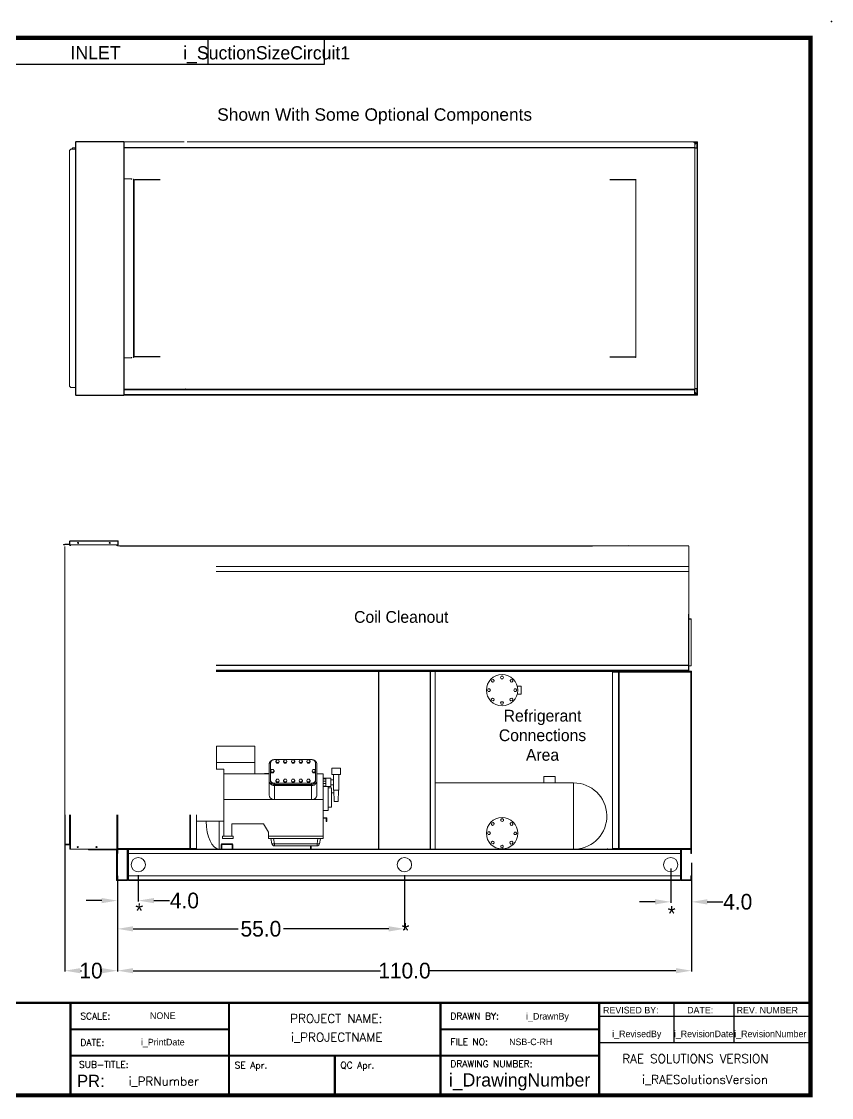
# Model space of a CAD drawing. Header units: inches. Extents: x 1908 to 2241, y -260 to -49.
# Drawn here: x 2086.3 to 2241.5, y -255.2 to -49.2 of the extents above; entities that cross this region are included whole.
import ezdxf
from ezdxf.enums import TextEntityAlignment as Align

# ---------------------------------------------------------------- set-up
doc = ezdxf.new("R2010")
doc.units = ezdxf.units.IN
doc.header["$MEASUREMENT"] = 0
doc.header["$PDSIZE"] = -1
doc.layers.add('C1RC', color=7, linetype='Continuous')
doc.layers.add('L96', color=7, linetype='Continuous')
doc.styles.add('dimentions', font='arial.ttf')
doc.styles.add('SIMPLEX', font='SIMPLEX')
doc.dimstyles.get("Standard").update_dxf_attribs({"dimtxt": 3, "dimasz": 3, "dimexe": 0.18, "dimexo": 0.0625, "dimgap": 0.09, "dimtad": 0, "dimtih": 1, "dimtoh": 1, "dimdec": 1, "dimzin": 0, "dimdsep": 46, "dimtxsty": 'Standard', "dimcen": 0.09, "dimadec": 0, "dimazin": 0, "dimtfac": 1, "dimtdec": 1, "dimtofl": 0, "dimtmove": 0, "dimatfit": 3, "dimfxl": 1, "dimtolj": 1, "dimtzin": 0, "dimarcsym": 0})

# ---------------------------------------------------------------- blocks, each defined once
blk = doc.blocks.new('*D8')
at = {"color": 0, "lineweight": -2}
for p, q in [((2104.69, -213.71), (2104.69, -217.7)), ((2108.69, -214.71), (2108.69, -217.7)), ((2101.69, -217.52), (2098.69, -217.52)), ((2111.69, -217.52), (2114.69, -217.52))]:
    blk.add_line(p, q, dxfattribs=at)
at = {"color": 0}
for points in [[(2101.69, -217.02), (2101.69, -218.02), (2104.69, -217.52)], [(2111.69, -217.02), (2111.69, -218.02), (2108.69, -217.52)]]:
    blk.add_solid(points, dxfattribs=at)
at = {"layer": 'Defpoints', "color": 0}
for p in [(2104.69, -213.65), (2108.69, -214.65), (2104.69, -217.52)]:
    blk.add_point(p, dxfattribs=at)
at = {"color": 0, "insert": (2117.53, -217.52), "char_height": 3, "attachment_point": 5}
blk.add_mtext('\\A1;4.0', dxfattribs=at)
blk = doc.blocks.new('*D9')
at = {"color": 0, "lineweight": -2}
for p, q in [((2094.61, -206.8), (2094.61, -231.12)), ((2104.69, -213.71), (2104.69, -231.12)), ((2097.61, -230.94), (2097.81, -230.94)), ((2101.69, -230.94), (2101.49, -230.94))]:
    blk.add_line(p, q, dxfattribs=at)
at = {"color": 0}
for points in [[(2097.61, -230.44), (2097.61, -231.44), (2094.61, -230.94)], [(2101.69, -230.44), (2101.69, -231.44), (2104.69, -230.94)]]:
    blk.add_solid(points, dxfattribs=at)
at = {"layer": 'Defpoints', "color": 0}
for p in [(2094.61, -206.74), (2104.69, -213.65), (2094.61, -230.94)]:
    blk.add_point(p, dxfattribs=at)
at = {"color": 0, "insert": (2099.65, -230.94), "char_height": 3, "attachment_point": 5}
blk.add_mtext('\\A1;10', dxfattribs=at)
blk = doc.blocks.new('*D10')
at = {"color": 0, "lineweight": -2}
for p, q in [((2210.68, -211.39), (2210.68, -217.94)), ((2214.68, -210.28), (2214.68, -217.94)), ((2207.68, -217.76), (2204.68, -217.76)), ((2217.68, -217.76), (2220.68, -217.76))]:
    blk.add_line(p, q, dxfattribs=at)
at = {"color": 0}
for points in [[(2207.68, -217.26), (2207.68, -218.26), (2210.68, -217.76)], [(2217.68, -217.26), (2217.68, -218.26), (2214.68, -217.76)]]:
    blk.add_solid(points, dxfattribs=at)
at = {"layer": 'Defpoints', "color": 0}
for p in [(2210.68, -211.33), (2214.68, -210.22), (2214.68, -217.76)]:
    blk.add_point(p, dxfattribs=at)
at = {"color": 0, "insert": (2223.52, -217.76), "char_height": 3, "attachment_point": 5}
blk.add_mtext('\\A1;4.0', dxfattribs=at)
blk = doc.blocks.new('*D11')
at = {"color": 0, "lineweight": -2}
for p, q in [((2104.69, -217.55), (2104.69, -231.12)), ((2214.68, -217.49), (2214.68, -231.12)), ((2107.69, -230.94), (2155.09, -230.94)), ((2211.68, -230.94), (2164.27, -230.94))]:
    blk.add_line(p, q, dxfattribs=at)
at = {"color": 0}
for points in [[(2107.69, -230.44), (2107.69, -231.44), (2104.69, -230.94)], [(2211.68, -230.44), (2211.68, -231.44), (2214.68, -230.94)]]:
    blk.add_solid(points, dxfattribs=at)
at = {"layer": 'Defpoints', "color": 0}
for p in [(2104.69, -217.48), (2214.68, -217.43), (2214.68, -230.94)]:
    blk.add_point(p, dxfattribs=at)
at = {"color": 0, "insert": (2159.68, -230.94), "char_height": 3, "attachment_point": 5}
blk.add_mtext('\\A1;110.0', dxfattribs=at)
blk = doc.blocks.new('*D7')
at = {"color": 0, "lineweight": -2}
for p, q in [((2104.69, -213.71), (2104.69, -223.11)), ((2159.68, -214.71), (2159.68, -223.11)), ((2107.69, -222.93), (2127.84, -222.93)), ((2156.68, -222.93), (2136.52, -222.93))]:
    blk.add_line(p, q, dxfattribs=at)
at = {"color": 0}
for points in [[(2107.69, -222.43), (2107.69, -223.43), (2104.69, -222.93)], [(2156.68, -222.43), (2156.68, -223.43), (2159.68, -222.93)]]:
    blk.add_solid(points, dxfattribs=at)
at = {"layer": 'Defpoints', "color": 0}
for p in [(2104.69, -213.65), (2159.68, -214.65), (2159.68, -222.93)]:
    blk.add_point(p, dxfattribs=at)
at = {"color": 0, "insert": (2132.18, -222.93), "char_height": 3, "attachment_point": 5}
blk.add_mtext('\\A1;55.0', dxfattribs=at)

msp = doc.modelspace()

# ---------------------------------------------------------------- linework, layer by layer
at = {"color": 7, "lineweight": 25}
for p, q in [((2237.47, -254.81), (2237.47, -52.31)), ((2095.72, -237.09), (2196.97, -237.09)), ((2095.72, -254.81), (2095.72, -237.09)), ((2126.09, -237.09), (2126.09, -254.81)), ((2166.59, -237.09), (2166.59, -247.22)), ((2196.97, -237.09), (2196.97, -254.81)), ((2196.97, -237.09), (2237.47, -237.09)), ((2196.97, -237.09), (2196.97, -239.63)), ((2211.26, -237.09), (2211.26, -244.69)), ((2222.77, -237.09), (2222.77, -244.69)), ((2196.97, -239.63), (2237.47, -239.63)), ((2126.09, -242.16), (2095.72, -242.16)), ((2166.59, -242.16), (2196.97, -242.16)), ((2166.59, -247.22), (2166.59, -242.16)), ((2196.97, -244.69), (2237.47, -244.69)), ((2196.97, -247.22), (2095.72, -247.22)), ((2146.34, -247.22), (2146.34, -254.81)), ((2166.59, -247.22), (2166.59, -254.81))]:
    msp.add_line(p, q, dxfattribs=at)
at = {"color": 7}
for p, q in [((2112.9, -79.52), (2108.04, -79.52)), ((2203.86, -79.5), (2199, -79.5)), ((2112.9, -113.42), (2108.04, -113.42)), ((2203.86, -113.44), (2199, -113.44)), ((2214.14, -149.65), (2202.65, -149.62)), ((2108.69, -212.65), (2108.69, -214.65)), ((2108.69, -212.65), (2108.69, -214.65)), ((2159.68, -212.65), (2159.68, -214.65)), ((2210.68, -212.65), (2210.68, -214.65)), ((2210.68, -212.65), (2210.68, -214.65))]:
    msp.add_line(p, q, dxfattribs=at)
at = {"color": 7, "linetype": 'Continuous', "lineweight": 15}
for p, q in [((2181.28, -176.45), (2182.04, -176.45)), ((2182.04, -176.45), (2182.04, -178.02)), ((2182.04, -178.02), (2181.28, -178.02))]:
    msp.add_line(p, q, dxfattribs=at)
at = {"color": 7, "lineweight": 25}
for points, const_width in [([(1913.47, -254.81), (2237.47, -254.81), (2237.47, -52.31), (1913.47, -52.31), (1913.47, -254.81)], 0.81), ([(2237.47, -237.09), (1994.47, -237.09), (1994.47, -254.81)], 0.405), ([(2095.72, -237.09), (2095.72, -254.81)], 0.405), ([(2126.09, -237.09), (2126.09, -254.81)], 0.405), ([(2166.59, -237.09), (2166.59, -254.81)], 0.405), ([(2196.97, -254.81), (2196.97, -237.09), (2237.47, -237.09)], 0.405), ([(2126.09, -242.16), (2095.72, -242.16)], 0.405), ([(2196.97, -242.16), (2166.59, -242.16), (2166.59, -254.81)], 0.405), ([(2196.97, -247.22), (2095.72, -247.22)], 0.405), ([(2146.34, -247.22), (2146.34, -254.81)], 0.405)]:
    msp.add_lwpolyline(points, dxfattribs=dict(at, const_width=const_width))
at = {"color": 7, "linetype": 'Continuous', "lineweight": 15}
for points in [[(2178.08, -174.8), (2178.22, -175.04), (2178.5, -175.04), (2178.64, -174.8), (2178.5, -174.55), (2178.22, -174.55)], [(2176.14, -177.23), (2176, -176.98), (2175.72, -176.98), (2175.58, -177.23), (2175.72, -177.47), (2176, -177.47)], [(2176.8, -175.64), (2176.87, -175.37), (2176.67, -175.17), (2176.4, -175.25), (2176.33, -175.52), (2176.53, -175.72)], [(2179.97, -175.65), (2180.24, -175.72), (2180.44, -175.53), (2180.37, -175.26), (2180.1, -175.18), (2179.9, -175.38)], [(2180.62, -177.24), (2180.76, -177.48), (2181.04, -177.48), (2181.18, -177.24), (2181.04, -177), (2180.76, -177)], [(2176.79, -178.82), (2176.52, -178.74), (2176.32, -178.94), (2176.39, -179.21), (2176.66, -179.28), (2176.86, -179.09)], [(2179.96, -178.82), (2179.89, -179.09), (2180.09, -179.29), (2180.36, -179.22), (2180.43, -178.95), (2180.23, -178.75)], [(2178.08, -179.67), (2178.22, -179.43), (2178.5, -179.43), (2178.64, -179.67), (2178.5, -179.91), (2178.22, -179.91)], [(2176.8, -203.04), (2176.87, -202.77), (2176.67, -202.57), (2176.4, -202.65), (2176.33, -202.92), (2176.53, -203.11)], [(2179.97, -203.05), (2180.24, -203.12), (2180.44, -202.92), (2180.37, -202.65), (2180.1, -202.58), (2179.9, -202.78)], [(2176.14, -204.63), (2176, -204.38), (2175.72, -204.38), (2175.58, -204.63), (2175.72, -204.87), (2176, -204.87)], [(2180.62, -204.64), (2180.76, -204.88), (2181.04, -204.88), (2181.18, -204.64), (2181.04, -204.4), (2180.76, -204.4)], [(2176.79, -206.21), (2176.52, -206.14), (2176.32, -206.34), (2176.39, -206.61), (2176.66, -206.68), (2176.86, -206.49)], [(2179.96, -206.22), (2179.89, -206.49), (2180.09, -206.69), (2180.36, -206.62), (2180.43, -206.35), (2180.23, -206.15)]]:
    msp.add_lwpolyline(points, close=True, dxfattribs=at)
for centre in [(2178.38, -177.23), (2178.38, -204.63)]:
    msp.add_circle(centre, 3, dxfattribs=at)
at = {"color": 7, "lineweight": 25}
for p in [(2241.48, -49.19), (2196.97, -254.81)]:
    msp.add_point(p, dxfattribs=at)
at = {"layer": 'C1RC', "color": 7, "lineweight": 25}
for p, q in [((2122.06, -57.38), (2122.06, -52.31)), ((2144.34, -57.38), (2144.34, -52.47)), ((2078.61, -57.38), (2144.34, -57.38))]:
    msp.add_line(p, q, dxfattribs=at)
at = {"layer": 'L96', "color": 7, "linetype": 'Continuous', "lineweight": 15}
for p, q in [((2095.54, -73.91), (2095.79, -73.66)), ((2095.54, -73.91), (2095.54, -119.03)), ((2096.69, -73.66), (2095.79, -73.66)), ((2096.16, -73.4), (2096.04, -73.52)), ((2096.04, -73.52), (2096.04, -73.66)), ((2096.54, -73.4), (2096.16, -73.4)), ((2096.54, -73.4), (2096.69, -73.4)), ((2096.67, -73.52), (2096.54, -73.4)), ((2096.67, -73.52), (2096.67, -73.66)), ((2096.69, -120.72), (2096.69, -72.22)), ((2096.69, -72.22), (2096.76, -72.22)), ((2096.69, -73.66), (2096.69, -119.28)), ((2096.69, -73.66), (2096.69, -73.66)), ((2096.76, -72.22), (2096.76, -72.14)), ((2096.76, -72.14), (2105.91, -72.14)), ((2096.76, -120.72), (2096.76, -72.22)), ((2096.76, -72.22), (2105.91, -72.22)), ((2105.91, -72.14), (2105.91, -72.22)), ((2105.91, -120.72), (2105.91, -72.22)), ((2105.91, -72.22), (2105.98, -72.22)), ((2105.98, -72.32), (2106.09, -72.22)), ((2105.98, -120.72), (2105.98, -72.22)), ((2105.98, -72.22), (2106.09, -72.22)), ((2105.98, -73.3), (2117.71, -73.3)), ((2105.98, -73.3), (2117.71, -73.3)), ((2105.98, -73.35), (2117.71, -73.35)), ((2106.09, -72.22), (2117.46, -72.22)), ((2117.79, -73.3), (2215.29, -73.3)), ((2117.79, -73.3), (2215.29, -73.3)), ((2117.79, -73.35), (2215.29, -73.35)), ((2118.04, -72.22), (2215.04, -72.22)), ((2215.04, -72.22), (2215.29, -72.47)), ((2215.72, -72.22), (2215.04, -72.22)), ((2215.72, -72.33), (2215.15, -72.33)), ((2215.72, -72.33), (2215.29, -72.76)), ((2215.29, -72.76), (2215.72, -72.33)), ((2215.29, -72.47), (2215.29, -73.3)), ((2215.29, -73.3), (2215.29, -73.35)), ((2215.29, -73.3), (2215.29, -73.3)), ((2215.29, -73.35), (2215.29, -79.34)), ((2215.54, -73.41), (2215.29, -73.41)), ((2215.73, -73.42), (2215.29, -73.42)), ((2215.29, -73.47), (2215.73, -73.47)), ((2215.73, -73.47), (2215.29, -73.47)), ((2215.55, -73.42), (2215.54, -73.41)), ((2215.6, -73.47), (2215.6, -73.47)), ((2215.72, -72.32), (2215.72, -72.22)), ((2215.72, -72.22), (2215.83, -72.22)), ((2215.83, -72.33), (2215.72, -72.33)), ((2215.72, -72.33), (2215.72, -73.42)), ((2215.72, -72.33), (2215.72, -72.33)), ((2215.72, -73.47), (2215.72, -73.47)), ((2215.73, -73.47), (2215.73, -73.42)), ((2215.73, -119.47), (2215.73, -73.47)), ((2215.73, -73.47), (2215.78, -73.47)), ((2215.78, -119.47), (2215.78, -73.47)), ((2215.79, -73.66), (2215.78, -73.64)), ((2215.79, -119.28), (2215.79, -73.66)), ((2215.83, -72.22), (2215.83, -72.33)), ((2215.83, -82.11), (2215.83, -72.33)), ((2105.98, -79.34), (2107.46, -79.34)), ((2107.34, -79.34), (2107.34, -79.39)), ((2107.34, -79.39), (2107.46, -79.39)), ((2107.38, -79.39), (2107.38, -79.34)), ((2107.46, -79.34), (2107.46, -79.34)), ((2107.46, -79.34), (2107.46, -79.39)), ((2107.73, -79.39), (2107.73, -79.39)), ((2107.73, -79.39), (2107.73, -79.39)), ((2107.75, -79.39), (2107.8, -79.39)), ((2107.8, -79.39), (2107.8, -79.39)), ((2107.8, -113.55), (2107.8, -79.39)), ((2107.85, -79.39), (2107.8, -79.39)), ((2107.84, -79.39), (2107.84, -79.39)), ((2107.85, -113.55), (2107.85, -79.39)), ((2107.89, -79.52), (2107.85, -79.52)), ((2107.89, -113.42), (2107.89, -79.52)), ((2107.89, -79.52), (2107.9, -79.52)), ((2107.9, -79.47), (2107.9, -79.52)), ((2107.9, -113.42), (2107.9, -79.52)), ((2107.9, -79.52), (2107.9, -79.52)), ((2107.9, -79.52), (2107.9, -79.52)), ((2204, -79.44), (2203.95, -79.44)), ((2204, -79.39), (2204, -79.44)), ((2204, -79.44), (2204, -113.5)), ((2215.29, -113.55), (2215.29, -79.39)), ((2215.83, -82.11), (2215.79, -82.11)), ((2215.83, -82.11), (2215.83, -96.47)), ((2215.83, -95.47), (2215.79, -95.47)), ((2215.83, -109.47), (2215.83, -95.47)), ((2215.79, -109.47), (2215.83, -109.47)), ((2215.83, -110.83), (2215.79, -110.83)), ((2215.83, -109.47), (2215.83, -110.83)), ((2215.83, -110.83), (2215.83, -120.61)), ((2105.98, -113.6), (2107.46, -113.6)), ((2107.34, -113.55), (2107.34, -113.6)), ((2107.34, -113.55), (2107.46, -113.55)), ((2107.38, -113.6), (2107.38, -113.55)), ((2107.46, -113.6), (2107.46, -113.55)), ((2107.46, -113.6), (2107.46, -113.6)), ((2107.73, -113.55), (2107.73, -113.55)), ((2107.73, -113.55), (2107.73, -113.55)), ((2107.75, -113.55), (2107.8, -113.55)), ((2107.8, -113.55), (2107.8, -113.55)), ((2107.8, -113.55), (2107.85, -113.55)), ((2107.84, -113.55), (2107.84, -113.55)), ((2107.89, -113.42), (2107.85, -113.42)), ((2107.9, -113.42), (2107.89, -113.42)), ((2107.9, -113.47), (2107.9, -113.42)), ((2107.9, -113.42), (2107.9, -113.42)), ((2107.9, -113.42), (2107.9, -113.42)), ((2203.95, -113.5), (2204, -113.5)), ((2204, -113.5), (2204, -113.55)), ((2215.29, -119.59), (2215.29, -113.6)), ((2095.79, -119.28), (2095.54, -119.03)), ((2095.79, -119.28), (2096.69, -119.28)), ((2096.69, -119.28), (2096.69, -119.28)), ((2215.29, -119.47), (2215.73, -119.47)), ((2215.29, -119.47), (2215.73, -119.47)), ((2215.6, -119.47), (2215.6, -119.47)), ((2215.72, -119.47), (2215.72, -119.47)), ((2215.73, -119.47), (2215.78, -119.47)), ((2215.73, -119.47), (2215.73, -119.52)), ((2215.78, -119.3), (2215.79, -119.28)), ((2096.69, -120.72), (2096.76, -120.72)), ((2096.76, -120.72), (2105.91, -120.72)), ((2096.76, -120.8), (2096.76, -120.72)), ((2105.91, -120.8), (2096.76, -120.8)), ((2105.91, -120.72), (2105.98, -120.72)), ((2105.91, -120.72), (2105.91, -120.8)), ((2105.98, -119.59), (2117.71, -119.59)), ((2105.98, -119.64), (2117.71, -119.64)), ((2105.98, -119.69), (2215.24, -119.69)), ((2105.98, -119.69), (2215.24, -119.69)), ((2105.98, -120.64), (2215.24, -120.64)), ((2105.98, -120.69), (2215.24, -120.69)), ((2105.98, -120.72), (2106.09, -120.72)), ((2106.06, -120.69), (2106.09, -120.72)), ((2106.09, -120.72), (2117.46, -120.72)), ((2117.46, -120.72), (2117.49, -120.69)), ((2117.46, -120.72), (2118.04, -120.72)), ((2117.73, -119.53), (2117.71, -119.53)), ((2117.71, -119.53), (2117.73, -119.53)), ((2117.71, -119.64), (2117.71, -119.59)), ((2117.71, -119.6), (2117.73, -119.6)), ((2117.71, -119.64), (2117.79, -119.64)), ((2117.79, -119.53), (2117.73, -119.53)), ((2117.73, -119.6), (2117.73, -119.53)), ((2117.79, -119.59), (2215.29, -119.59)), ((2117.79, -119.64), (2117.79, -119.59)), ((2117.79, -119.64), (2215.29, -119.64)), ((2118.01, -120.69), (2118.04, -120.72)), ((2118.04, -120.72), (2215.04, -120.72)), ((2215.04, -120.72), (2215.07, -120.69)), ((2215.72, -120.72), (2215.04, -120.72)), ((2215.24, -119.64), (2215.24, -119.69)), ((2215.24, -119.64), (2215.29, -119.64)), ((2215.24, -119.69), (2215.24, -119.69)), ((2215.24, -119.69), (2215.24, -120.64)), ((2215.24, -120.64), (2215.24, -119.7)), ((2215.29, -119.7), (2215.24, -119.7)), ((2215.24, -120.52), (2215.24, -120.52)), ((2215.24, -120.61), (2215.24, -120.61)), ((2215.24, -120.64), (2215.24, -120.69)), ((2215.24, -120.64), (2215.29, -120.64)), ((2215.29, -119.52), (2215.73, -119.52)), ((2215.29, -119.53), (2215.54, -119.53)), ((2215.29, -119.64), (2215.29, -119.59)), ((2215.29, -119.64), (2215.29, -119.64)), ((2215.29, -119.7), (2215.29, -119.64)), ((2215.29, -120.64), (2215.29, -119.7)), ((2215.72, -120.61), (2215.29, -120.18)), ((2215.29, -120.18), (2215.72, -120.61)), ((2215.72, -120.61), (2215.29, -120.61)), ((2215.54, -119.53), (2215.55, -119.52)), ((2215.72, -120.61), (2215.72, -119.52)), ((2215.83, -120.61), (2215.72, -120.61)), ((2215.72, -120.61), (2215.72, -120.61)), ((2215.72, -120.62), (2215.72, -120.72)), ((2215.72, -120.72), (2215.83, -120.72)), ((2215.83, -120.61), (2215.83, -120.72)), ((2094.64, -149.3), (2094.39, -149.31)), ((2094.39, -149.31), (2094.4, -149.39)), ((2094.64, -149.37), (2094.4, -149.39)), ((2094.61, -149.71), (2094.61, -206.74)), ((2094.61, -149.71), (2094.61, -206.74)), ((2094.64, -149.3), (2095.54, -149.26)), ((2094.64, -149.3), (2094.64, -149.37)), ((2094.64, -149.37), (2095.54, -149.34)), ((2095.61, -148.72), (2095.54, -148.72)), ((2095.54, -149.26), (2095.54, -148.72)), ((2095.61, -149.26), (2095.54, -149.26)), ((2095.54, -149.26), (2095.54, -149.34)), ((2095.61, -148.72), (2095.61, -148.65)), ((2095.61, -148.65), (2104.76, -148.65)), ((2104.76, -148.72), (2095.61, -148.72)), ((2095.61, -149.4), (2095.61, -148.72)), ((2095.61, -149.26), (2095.61, -148.72)), ((2095.61, -148.78), (2095.61, -148.78)), ((2095.61, -149.6), (2095.61, -149.26)), ((2104.76, -149.4), (2095.61, -149.4)), ((2095.69, -149.4), (2095.69, -149.6)), ((2104.61, -149.4), (2104.61, -149.6)), ((2104.69, -149.4), (2104.69, -149.6)), ((2104.69, -149.6), (2116.56, -149.6)), ((2104.76, -148.65), (2104.76, -148.72)), ((2104.76, -148.72), (2104.76, -149.4)), ((2104.76, -148.72), (2104.76, -149.4)), ((2104.83, -148.72), (2104.76, -148.72)), ((2104.83, -149.4), (2104.76, -149.4)), ((2104.83, -148.72), (2104.83, -149.4)), ((2202.65, -149.6), (2105.15, -149.6)), ((2105.15, -149.65), (2105.15, -149.6)), ((2195.68, -149.65), (2105.15, -149.65)), ((2214.14, -163.66), (2214.14, -149.65)), ((2123.61, -153.56), (2214.09, -153.56)), ((2123.61, -154.48), (2214.09, -154.48)), ((2123.61, -154.48), (2214.09, -154.48)), ((2123.61, -154.48), (2214.09, -154.48)), ((2123.61, -154.53), (2214.09, -154.53)), ((2214.09, -162.68), (2214.09, -163.61)), ((2214.09, -163.61), (2214.09, -163.66)), ((2214.09, -163.61), (2214.09, -163.61)), ((2214.09, -163.66), (2214.14, -163.66)), ((2214.09, -163.66), (2214.09, -172.43)), ((2214.14, -163.58), (2214.58, -163.58)), ((2214.14, -163.63), (2214.58, -163.63)), ((2214.14, -163.63), (2214.58, -163.63)), ((2214.14, -163.66), (2214.14, -172.43)), ((2214.58, -163.63), (2214.58, -163.58)), ((2214.58, -172.54), (2214.58, -163.63)), ((2214.58, -163.63), (2214.63, -163.63)), ((2214.63, -163.63), (2214.63, -172.54)), ((2123.61, -172.43), (2214.09, -172.43)), ((2123.61, -172.48), (2214.09, -172.48)), ((2123.61, -172.48), (2214.09, -172.48)), ((2214.14, -172.43), (2214.09, -172.43)), ((2214.09, -172.43), (2214.09, -172.48)), ((2214.09, -172.48), (2214.09, -172.48)), ((2214.09, -172.48), (2214.09, -173.41)), ((2214.14, -173.6), (2214.14, -172.43)), ((2214.58, -172.54), (2214.14, -172.54)), ((2214.58, -172.54), (2214.14, -172.54)), ((2214.58, -172.58), (2214.14, -172.58)), ((2214.63, -172.54), (2214.58, -172.54)), ((2214.58, -172.58), (2214.58, -172.54)), ((2123.61, -173.41), (2214.09, -173.41)), ((2123.61, -173.6), (2213.89, -173.6)), ((2123.61, -173.6), (2214.14, -173.6)), ((2123.61, -173.65), (2213.89, -173.65)), ((2154.68, -173.65), (2154.68, -207.65)), ((2154.68, -173.65), (2154.68, -207.65)), ((2154.79, -173.65), (2154.79, -207.65)), ((2164.58, -173.65), (2164.58, -207.65)), ((2164.68, -173.65), (2164.68, -207.65)), ((2164.68, -207.65), (2164.68, -173.65)), ((2165.58, -207.65), (2165.58, -173.65)), ((2199.53, -207.54), (2199.53, -173.75)), ((2199.53, -173.75), (2200.68, -173.75)), ((2200.68, -173.75), (2200.68, -207.54)), ((2200.78, -173.75), (2200.68, -173.75)), ((2200.68, -207.54), (2200.68, -173.75)), ((2200.68, -173.75), (2200.68, -173.75)), ((2200.78, -173.65), (2200.78, -173.75)), ((2200.78, -173.75), (2200.78, -207.54)), ((2214.57, -173.75), (2200.78, -173.75)), ((2213.89, -173.6), (2213.89, -173.65)), ((2213.89, -173.6), (2214.14, -173.6)), ((2213.89, -173.65), (2214, -173.65)), ((2214.57, -173.65), (2214, -173.65)), ((2214.14, -173.58), (2214.39, -173.58)), ((2214.14, -173.6), (2214.14, -173.65)), ((2214.14, -173.6), (2214.14, -173.6)), ((2214.39, -173.58), (2214.39, -173.65)), ((2214.39, -173.58), (2214.64, -173.58)), ((2214.57, -173.65), (2214.64, -173.65)), ((2214.57, -173.75), (2214.57, -173.65)), ((2214.57, -173.65), (2214.57, -173.65)), ((2214.57, -173.75), (2214.57, -207.54)), ((2214.68, -173.75), (2214.57, -173.75)), ((2214.64, -173.58), (2214.64, -173.65)), ((2214.68, -173.75), (2214.68, -207.54)), ((2123.67, -187.94), (2131.04, -187.94)), ((2123.67, -191.08), (2123.67, -187.94)), ((2131.04, -191.08), (2131.04, -187.94)), ((2123.67, -192.33), (2123.67, -191.08)), ((2123.67, -191.08), (2131.04, -191.08)), ((2131.04, -193.22), (2131.04, -191.08)), ((2133.78, -191.4), (2133.78, -194.6)), ((2134.03, -191.19), (2134.03, -194.39)), ((2141.9, -190.51), (2134.78, -190.51)), ((2141.9, -190.53), (2134.78, -190.53)), ((2135.05, -190.81), (2135.22, -190.56)), ((2135.22, -191.06), (2135.05, -190.81)), ((2135.05, -190.81), (2135.05, -190.95)), ((2135.22, -191.2), (2135.05, -190.95)), ((2135.22, -190.56), (2135.54, -190.56)), ((2135.54, -191.06), (2135.22, -191.06)), ((2135.22, -191.06), (2135.22, -191.2)), ((2135.54, -191.2), (2135.22, -191.2)), ((2135.54, -190.56), (2135.7, -190.81)), ((2135.7, -190.81), (2135.54, -191.06)), ((2135.7, -190.95), (2135.54, -191.2)), ((2135.54, -191.06), (2135.54, -191.2)), ((2135.7, -190.81), (2135.7, -190.95)), ((2136.54, -190.81), (2136.7, -190.56)), ((2136.7, -191.06), (2136.54, -190.81)), ((2136.54, -190.81), (2136.54, -190.95)), ((2136.7, -191.2), (2136.54, -190.95)), ((2136.7, -190.56), (2137.02, -190.56)), ((2137.02, -191.06), (2136.7, -191.06)), ((2136.7, -191.06), (2136.7, -191.2)), ((2137.02, -191.2), (2136.7, -191.2)), ((2137.02, -190.56), (2137.18, -190.81)), ((2137.18, -190.81), (2137.02, -191.06)), ((2137.18, -190.95), (2137.02, -191.2)), ((2137.02, -191.06), (2137.02, -191.2)), ((2137.18, -190.81), (2137.18, -190.95)), ((2138.02, -190.81), (2138.18, -190.56)), ((2138.18, -191.06), (2138.02, -190.81)), ((2138.02, -190.81), (2138.02, -190.95)), ((2138.18, -191.2), (2138.02, -190.95)), ((2138.18, -190.56), (2138.5, -190.56)), ((2138.5, -191.06), (2138.18, -191.06)), ((2138.18, -191.06), (2138.18, -191.2)), ((2138.5, -191.2), (2138.18, -191.2)), ((2138.5, -190.56), (2138.66, -190.81)), ((2138.66, -190.81), (2138.5, -191.06)), ((2138.66, -190.95), (2138.5, -191.2)), ((2138.5, -191.06), (2138.5, -191.2)), ((2138.66, -190.81), (2138.66, -190.95)), ((2139.5, -190.81), (2139.66, -190.56)), ((2139.5, -190.81), (2139.5, -190.95)), ((2139.66, -191.06), (2139.5, -190.81)), ((2139.66, -191.2), (2139.5, -190.95)), ((2139.66, -190.56), (2139.98, -190.56)), ((2139.66, -191.06), (2139.66, -191.2)), ((2139.98, -191.06), (2139.66, -191.06)), ((2139.98, -191.2), (2139.66, -191.2)), ((2139.98, -190.56), (2140.15, -190.81)), ((2140.15, -190.81), (2139.98, -191.06)), ((2140.15, -190.95), (2139.98, -191.2)), ((2139.98, -191.06), (2139.98, -191.2)), ((2140.15, -190.81), (2140.15, -190.95)), ((2140.98, -190.81), (2141.14, -190.56)), ((2140.98, -190.81), (2140.98, -190.95)), ((2141.14, -191.06), (2140.98, -190.81)), ((2141.14, -191.2), (2140.98, -190.95)), ((2141.14, -190.56), (2141.46, -190.56)), ((2141.14, -191.06), (2141.14, -191.2)), ((2141.46, -191.06), (2141.14, -191.06)), ((2141.46, -191.2), (2141.14, -191.2)), ((2141.46, -190.56), (2141.63, -190.81)), ((2141.63, -190.81), (2141.46, -191.06)), ((2141.63, -190.95), (2141.46, -191.2)), ((2141.46, -191.06), (2141.46, -191.2)), ((2141.63, -190.81), (2141.63, -190.95)), ((2142.65, -194.39), (2142.65, -191.19)), ((2142.9, -194.6), (2142.9, -191.4)), ((2125.08, -192.33), (2123.61, -192.33)), ((2125.08, -197.4), (2125.08, -192.33)), ((2133.78, -193.22), (2125.08, -193.22)), ((2132.9, -193.16), (2132.9, -193.22)), ((2132.9, -193.16), (2133.78, -193.16)), ((2134.05, -192.66), (2134.22, -192.41)), ((2134.21, -192.91), (2134.05, -192.66)), ((2134.05, -192.66), (2134.05, -192.79)), ((2134.21, -193.04), (2134.05, -192.79)), ((2134.21, -192.91), (2134.21, -193.04)), ((2134.54, -192.91), (2134.21, -192.91)), ((2134.54, -193.04), (2134.21, -193.04)), ((2134.22, -192.41), (2134.54, -192.41)), ((2134.54, -192.41), (2134.7, -192.66)), ((2134.7, -192.66), (2134.54, -192.91)), ((2134.7, -192.8), (2134.54, -193.04)), ((2134.54, -192.91), (2134.54, -193.04)), ((2134.7, -192.66), (2134.7, -192.8)), ((2141.98, -192.66), (2142.14, -192.41)), ((2142.14, -192.91), (2141.98, -192.66)), ((2141.98, -192.66), (2141.98, -192.8)), ((2142.14, -193.04), (2141.98, -192.8)), ((2142.14, -192.41), (2142.46, -192.41)), ((2142.47, -192.91), (2142.14, -192.91)), ((2142.14, -192.91), (2142.14, -193.04)), ((2142.47, -193.04), (2142.14, -193.04)), ((2142.46, -192.41), (2142.63, -192.66)), ((2142.63, -192.66), (2142.47, -192.91)), ((2142.63, -192.79), (2142.47, -193.04)), ((2142.47, -192.91), (2142.47, -193.04)), ((2142.63, -192.66), (2142.63, -192.79)), ((2144.1, -193.22), (2142.9, -193.22)), ((2144.1, -198.19), (2144.1, -193.22)), ((2145.78, -192.13), (2145.78, -193.38)), ((2145.78, -192.13), (2147.41, -192.13)), ((2145.78, -193.38), (2147.41, -193.38)), ((2146.1, -194.55), (2146.1, -193.38)), ((2147.1, -196.38), (2147.1, -193.38)), ((2147.41, -193.38), (2147.41, -192.13)), ((2133.78, -194.6), (2133.78, -197.31)), ((2134.03, -194.39), (2134.03, -194.6)), ((2134.78, -195.06), (2134.78, -195.27)), ((2134.78, -195.06), (2141.9, -195.06)), ((2134.78, -195.27), (2141.9, -195.27)), ((2134.78, -195.49), (2141.9, -195.49)), ((2134.78, -195.49), (2134.78, -198.19)), ((2135.05, -194.5), (2135.22, -194.26)), ((2135.05, -194.5), (2135.05, -194.64)), ((2135.22, -194.75), (2135.05, -194.5)), ((2135.22, -194.89), (2135.05, -194.64)), ((2135.22, -194.26), (2135.54, -194.26)), ((2135.22, -194.75), (2135.22, -194.89)), ((2135.54, -194.75), (2135.22, -194.75)), ((2135.54, -194.89), (2135.22, -194.89)), ((2135.54, -194.26), (2135.7, -194.5)), ((2135.7, -194.5), (2135.54, -194.75)), ((2135.7, -194.64), (2135.54, -194.89)), ((2135.54, -194.75), (2135.54, -194.89)), ((2135.7, -194.5), (2135.7, -194.64)), ((2136.54, -194.5), (2136.7, -194.26)), ((2136.7, -194.75), (2136.54, -194.5)), ((2136.54, -194.5), (2136.54, -194.64)), ((2136.7, -194.89), (2136.54, -194.64)), ((2136.7, -194.26), (2137.02, -194.26)), ((2137.02, -194.75), (2136.7, -194.75)), ((2136.7, -194.75), (2136.7, -194.89)), ((2137.02, -194.89), (2136.7, -194.89)), ((2137.02, -194.26), (2137.18, -194.5)), ((2137.18, -194.5), (2137.02, -194.75)), ((2137.18, -194.64), (2137.02, -194.89)), ((2137.02, -194.75), (2137.02, -194.89)), ((2137.18, -194.5), (2137.18, -194.64)), ((2138.02, -194.5), (2138.18, -194.26)), ((2138.18, -194.75), (2138.02, -194.5)), ((2138.02, -194.5), (2138.02, -194.64)), ((2138.18, -194.89), (2138.02, -194.64)), ((2138.18, -194.26), (2138.5, -194.26)), ((2138.18, -194.75), (2138.18, -194.89)), ((2138.5, -194.75), (2138.18, -194.75)), ((2138.5, -194.89), (2138.18, -194.89)), ((2138.5, -194.26), (2138.66, -194.5)), ((2138.66, -194.5), (2138.5, -194.75)), ((2138.66, -194.64), (2138.5, -194.89)), ((2138.5, -194.75), (2138.5, -194.89)), ((2138.66, -194.5), (2138.66, -194.64)), ((2139.5, -194.5), (2139.66, -194.26)), ((2139.66, -194.75), (2139.5, -194.5)), ((2139.5, -194.5), (2139.5, -194.64)), ((2139.66, -194.89), (2139.5, -194.64)), ((2139.66, -194.26), (2139.98, -194.26)), ((2139.98, -194.75), (2139.66, -194.75)), ((2139.66, -194.75), (2139.66, -194.89)), ((2139.98, -194.89), (2139.66, -194.89)), ((2139.98, -194.26), (2140.15, -194.5)), ((2140.15, -194.5), (2139.98, -194.75)), ((2140.15, -194.64), (2139.98, -194.89)), ((2139.98, -194.75), (2139.98, -194.89)), ((2140.15, -194.5), (2140.15, -194.64)), ((2140.98, -194.5), (2141.14, -194.26)), ((2140.98, -194.5), (2140.98, -194.64)), ((2141.14, -194.75), (2140.98, -194.5)), ((2141.14, -194.89), (2140.98, -194.64)), ((2141.14, -194.26), (2141.46, -194.26)), ((2141.14, -194.75), (2141.14, -194.89)), ((2141.46, -194.75), (2141.14, -194.75)), ((2141.46, -194.89), (2141.14, -194.89)), ((2141.46, -194.26), (2141.63, -194.5)), ((2141.63, -194.5), (2141.46, -194.75)), ((2141.63, -194.64), (2141.46, -194.89)), ((2141.46, -194.75), (2141.46, -194.89)), ((2141.63, -194.5), (2141.63, -194.64)), ((2141.9, -195.06), (2141.9, -195.27)), ((2141.9, -195.49), (2141.9, -198.19)), ((2142.65, -194.39), (2142.65, -194.6)), ((2142.9, -194.6), (2142.9, -197.31)), ((2145.6, -194.07), (2144.1, -194.07)), ((2144.6, -194.18), (2144.1, -194.18)), ((2144.6, -194.66), (2144.1, -194.66)), ((2144.6, -195.1), (2144.1, -195.1)), ((2144.6, -195.58), (2144.1, -195.58)), ((2144.1, -195.69), (2145.6, -195.69)), ((2144.6, -194.18), (2144.6, -194.66)), ((2144.6, -194.66), (2144.6, -195.1)), ((2144.6, -195.1), (2144.6, -195.58)), ((2145.1, -195.69), (2145.1, -200.27)), ((2145.6, -194.07), (2145.6, -195.69)), ((2146.1, -194.38), (2145.6, -194.38)), ((2145.6, -195.38), (2146.1, -195.38)), ((2146.1, -194.55), (2146.1, -195.21)), ((2146.1, -196.38), (2146.1, -195.21)), ((2165.58, -194.97), (2192.07, -194.97)), ((2192.07, -194.97), (2192.07, -207.7)), ((2125.08, -197.4), (2125.08, -198.19)), ((2145.72, -195.91), (2145.1, -195.91)), ((2145.72, -195.91), (2145.72, -199.64)), ((2146.18, -196.9), (2145.72, -196.9)), ((2146.1, -196.38), (2147.1, -196.38)), ((2146.16, -196.38), (2146.24, -198.55)), ((2146.96, -198.55), (2147.03, -196.38)), ((2125.08, -198.19), (2125.08, -205.15)), ((2134.78, -198.19), (2125.08, -198.19)), ((2134.78, -198.19), (2141.9, -198.19)), ((2144.1, -198.19), (2141.9, -198.19)), ((2144.1, -205.15), (2144.1, -198.19)), ((2145.1, -199.64), (2145.72, -199.64)), ((2146.96, -198.55), (2146.24, -198.55)), ((2094.69, -201.1), (2094.69, -206.74)), ((2094.69, -201.1), (2094.69, -206.74)), ((2095.53, -206.24), (2095.53, -201.1)), ((2095.53, -201.1), (2095.53, -206.74)), ((2095.53, -206.24), (2095.53, -201.1)), ((2095.53, -201.1), (2095.53, -206.74)), ((2095.61, -207.65), (2095.61, -201.1)), ((2095.61, -207.65), (2095.61, -201.1)), ((2095.69, -201.1), (2095.69, -207.65)), ((2095.69, -201.1), (2095.69, -207.65)), ((2104.61, -201.1), (2104.61, -207.65)), ((2104.69, -201.1), (2104.69, -207.65)), ((2104.79, -201.1), (2104.79, -207.54)), ((2118.58, -201.1), (2118.58, -207.54)), ((2118.69, -201.1), (2118.69, -207.54)), ((2118.69, -207.54), (2118.69, -201.1)), ((2119.83, -207.54), (2119.83, -201.1)), ((2144.1, -200.27), (2145.1, -200.27)), ((2144.1, -201.65), (2144.31, -201.65)), ((2144.1, -201.75), (2144.31, -201.75)), ((2144.31, -201.65), (2144.31, -201.75)), ((2144.69, -201.65), (2144.31, -201.65)), ((2144.69, -201.75), (2144.31, -201.75)), ((2144.69, -201.65), (2144.69, -201.75)), ((2144.69, -201.75), (2144.79, -201.75)), ((2144.69, -202.4), (2144.69, -201.75)), ((2144.79, -202.4), (2144.79, -201.75)), ((2119.83, -202.33), (2125.08, -202.33)), ((2124.2, -202.33), (2124.2, -207.65)), ((2124.21, -202.33), (2124.21, -207.64)), ((2124.22, -202.33), (2124.22, -207.65)), ((2126.62, -202.81), (2130.49, -202.81)), ((2126.62, -205.15), (2126.62, -202.81)), ((2130.49, -202.81), (2132.69, -202.81)), ((2132.69, -202.81), (2133.61, -204.43)), ((2144.79, -202.4), (2144.69, -202.4)), ((2124.85, -205.65), (2124.85, -205.15)), ((2124.85, -205.15), (2126.85, -205.15)), ((2126.85, -205.65), (2124.85, -205.65)), ((2126.85, -205.15), (2126.85, -205.65)), ((2133.61, -204.43), (2133.61, -205.15)), ((2133.61, -205.15), (2144.1, -205.15)), ((2133.61, -205.65), (2133.61, -205.15)), ((2133.61, -205.65), (2144.1, -205.65)), ((2134.27, -206.64), (2134.1, -205.65)), ((2134.59, -205.65), (2134.76, -206.64)), ((2142.93, -206.64), (2143.1, -205.65)), ((2143.6, -205.65), (2143.42, -206.64)), ((2144.1, -205.65), (2144.1, -205.15)), ((2094.61, -206.74), (2094.69, -206.74)), ((2094.69, -206.74), (2095.53, -206.74)), ((2094.69, -206.74), (2094.69, -206.82)), ((2094.69, -206.74), (2095.61, -206.74)), ((2094.69, -206.82), (2095.61, -206.82)), ((2095.53, -206.24), (2095.61, -206.24)), ((2095.53, -206.24), (2095.53, -206.74)), ((2095.53, -206.74), (2095.61, -206.74)), ((2095.53, -206.74), (2095.53, -206.74)), ((2095.69, -207.65), (2095.61, -207.65)), ((2104.61, -207.65), (2095.69, -207.65)), ((2099.19, -207.65), (2099.19, -207.78)), ((2104.55, -207.78), (2099.19, -207.78)), ((2103.18, -207.78), (2102.69, -207.78)), ((2104.55, -207.65), (2104.55, -213.65)), ((2104.55, -207.65), (2104.55, -213.65)), ((2104.69, -207.65), (2104.61, -207.65)), ((2104.69, -207.54), (2104.79, -207.54)), ((2104.69, -207.65), (2104.69, -207.75)), ((2104.79, -207.75), (2104.69, -207.75)), ((2104.69, -207.75), (2104.69, -208.52)), ((2104.79, -207.54), (2118.58, -207.54)), ((2104.79, -207.54), (2104.79, -207.65)), ((2104.79, -207.65), (2104.79, -207.75)), ((2106.58, -207.65), (2104.79, -207.65)), ((2106.58, -207.75), (2104.79, -207.75)), ((2104.79, -207.75), (2104.79, -208.52)), ((2106.58, -207.65), (2118.58, -207.65)), ((2106.58, -207.75), (2106.58, -207.65)), ((2106.58, -213.54), (2106.58, -207.75)), ((2106.69, -207.75), (2106.58, -207.75)), ((2106.69, -207.75), (2106.69, -213.54)), ((2106.69, -207.75), (2106.79, -207.75)), ((2212.57, -207.65), (2106.79, -207.65)), ((2106.79, -207.65), (2106.79, -207.75)), ((2212.57, -207.75), (2106.79, -207.75)), ((2106.79, -207.75), (2106.79, -208.52)), ((2106.79, -207.75), (2106.79, -213.54)), ((2106.79, -207.75), (2106.79, -207.75)), ((2118.58, -207.54), (2118.58, -207.65)), ((2118.58, -207.54), (2118.69, -207.54)), ((2118.69, -207.54), (2118.69, -207.54)), ((2118.69, -207.54), (2119.83, -207.54)), ((2124.2, -207.65), (2124.21, -207.64)), ((2124.21, -207.64), (2124.22, -207.65)), ((2124.68, -206.75), (2124.58, -206.75)), ((2124.58, -206.75), (2124.58, -207.65)), ((2124.68, -206.75), (2124.68, -207.65)), ((2124.69, -206.65), (2124.69, -206.75)), ((2126.68, -206.65), (2124.69, -206.65)), ((2126.68, -206.75), (2124.69, -206.75)), ((2126.68, -206.75), (2126.68, -206.65)), ((2126.79, -206.75), (2126.68, -206.75)), ((2126.68, -207.65), (2126.68, -206.75)), ((2126.79, -207.65), (2126.79, -206.75)), ((2134.76, -206.64), (2142.93, -206.64)), ((2134.76, -206.64), (2134.76, -207.05)), ((2142.93, -207.05), (2134.76, -207.05)), ((2141.69, -207.65), (2141.69, -207.05)), ((2141.79, -207.65), (2141.79, -207.05)), ((2142.93, -207.05), (2142.93, -206.64)), ((2165.58, -207.65), (2153.79, -207.65)), ((2198.6, -207.65), (2198.6, -207.54)), ((2198.6, -207.65), (2198.6, -207.54)), ((2200.68, -207.54), (2199.53, -207.54)), ((2200.6, -207.54), (2200.66, -207.54)), ((2200.6, -207.54), (2200.6, -207.54)), ((2200.6, -207.54), (2200.6, -207.54)), ((2200.6, -207.54), (2200.6, -207.54)), ((2200.6, -207.54), (2200.6, -207.54)), ((2200.6, -207.54), (2200.6, -207.54)), ((2200.6, -207.54), (2200.6, -207.54)), ((2200.6, -207.54), (2200.6, -207.54)), ((2200.6, -207.54), (2200.6, -207.54)), ((2200.6, -207.54), (2200.6, -207.54)), ((2200.66, -207.54), (2200.78, -207.54)), ((2200.66, -207.65), (2200.66, -207.54)), ((2200.78, -207.54), (2200.68, -207.54)), ((2200.68, -207.54), (2200.68, -207.54)), ((2214.57, -207.54), (2200.78, -207.54)), ((2200.78, -207.54), (2200.78, -207.65)), ((2212.78, -207.65), (2200.78, -207.65)), ((2212.57, -207.65), (2212.57, -207.75)), ((2212.62, -207.65), (2212.57, -207.65)), ((2212.57, -207.75), (2212.57, -208.52)), ((2212.68, -207.75), (2212.57, -207.75)), ((2212.57, -213.54), (2212.57, -207.75)), ((2212.57, -207.75), (2212.57, -207.75)), ((2212.62, -207.65), (2212.62, -207.75)), ((2212.68, -213.54), (2212.68, -207.75)), ((2212.78, -207.75), (2212.68, -207.75)), ((2212.78, -207.65), (2212.78, -207.75)), ((2212.78, -207.65), (2214.57, -207.65)), ((2212.78, -213.54), (2212.78, -207.75)), ((2212.78, -207.75), (2214.57, -207.75)), ((2214.68, -207.54), (2214.57, -207.54)), ((2214.57, -207.54), (2214.57, -207.65)), ((2214.57, -207.65), (2214.68, -207.65)), ((2214.57, -207.75), (2214.57, -207.65)), ((2214.68, -207.75), (2214.57, -207.75)), ((2214.57, -207.75), (2214.57, -208.52)), ((2214.68, -207.65), (2214.68, -207.54)), ((2214.68, -207.54), (2214.68, -207.54)), ((2214.68, -207.75), (2214.68, -208.52)), ((2104.69, -208.52), (2104.69, -212.77)), ((2104.79, -208.52), (2104.69, -208.52)), ((2212.57, -208.52), (2106.79, -208.52)), ((2106.79, -212.77), (2106.79, -208.52)), ((2212.57, -212.77), (2212.57, -208.52)), ((2214.57, -208.52), (2214.68, -208.52)), ((2104.55, -213.65), (2104.69, -213.65)), ((2104.55, -213.65), (2104.55, -213.65)), ((2104.69, -212.77), (2104.79, -212.77)), ((2104.69, -212.77), (2104.69, -213.54)), ((2104.69, -213.54), (2104.69, -213.65)), ((2104.69, -213.54), (2104.79, -213.54)), ((2104.79, -212.77), (2104.79, -213.54)), ((2104.79, -213.54), (2104.79, -213.65)), ((2104.79, -213.54), (2106.58, -213.54)), ((2104.79, -213.65), (2106.58, -213.65)), ((2106.58, -213.54), (2106.69, -213.54)), ((2106.58, -213.65), (2106.58, -213.54)), ((2106.69, -213.54), (2106.79, -213.54)), ((2212.57, -212.77), (2106.79, -212.77)), ((2106.79, -212.77), (2106.79, -213.54)), ((2212.57, -213.54), (2106.79, -213.54)), ((2106.79, -213.54), (2106.79, -213.65)), ((2106.79, -213.54), (2106.79, -213.54)), ((2212.57, -213.65), (2106.79, -213.65)), ((2212.57, -212.77), (2212.57, -213.54)), ((2212.57, -213.54), (2212.57, -213.65)), ((2212.68, -213.54), (2212.57, -213.54)), ((2212.57, -213.54), (2212.57, -213.54)), ((2212.68, -213.54), (2212.78, -213.54)), ((2212.78, -213.54), (2212.78, -213.65)), ((2214.57, -213.54), (2212.78, -213.54)), ((2214.57, -213.65), (2212.78, -213.65)), ((2214.57, -212.77), (2214.57, -213.54)), ((2214.68, -212.77), (2214.57, -212.77)), ((2214.57, -213.54), (2214.68, -213.54)), ((2214.57, -213.65), (2214.57, -213.54)), ((2214.68, -212.77), (2214.68, -213.54))]:
    msp.add_line(p, q, dxfattribs=at)
at = {"layer": 'L96', "color": 7, "linetype": 'Continuous', "lineweight": 15, "flags": 128}
for points in [[(2134.78, -190.51), (2134.66, -190.52), (2134.54, -190.54), (2134.42, -190.57), (2134.31, -190.61), (2134.21, -190.67), (2134.12, -190.74), (2134.03, -190.81), (2133.96, -190.9), (2133.89, -190.99), (2133.84, -191.09), (2133.81, -191.19), (2133.79, -191.29), (2133.78, -191.4)], [(2134.78, -190.53), (2134.67, -190.54), (2134.57, -190.56), (2134.47, -190.59), (2134.37, -190.63), (2134.29, -190.69), (2134.21, -190.76), (2134.15, -190.83), (2134.1, -190.92), (2134.06, -191.01), (2134.04, -191.1), (2134.03, -191.19)], [(2142.9, -191.4), (2142.89, -191.29), (2142.87, -191.19), (2142.84, -191.09), (2142.79, -190.99), (2142.72, -190.9), (2142.65, -190.81), (2142.56, -190.74), (2142.47, -190.67), (2142.37, -190.61), (2142.26, -190.57), (2142.14, -190.54), (2142.02, -190.52), (2141.9, -190.51)], [(2142.65, -191.19), (2142.64, -191.1), (2142.62, -191.01), (2142.58, -190.92), (2142.53, -190.83), (2142.47, -190.76), (2142.39, -190.69), (2142.31, -190.63), (2142.21, -190.59), (2142.11, -190.56), (2142.01, -190.54), (2141.9, -190.53)], [(2133.78, -194.6), (2133.79, -194.71), (2133.81, -194.81), (2133.84, -194.91), (2133.89, -195.01), (2133.96, -195.1), (2134.03, -195.19), (2134.12, -195.26), (2134.21, -195.33), (2134.31, -195.39), (2134.42, -195.43), (2134.54, -195.46), (2134.66, -195.48), (2134.78, -195.49)], [(2134.03, -194.39), (2134.04, -194.49), (2134.06, -194.58), (2134.1, -194.67), (2134.15, -194.75), (2134.21, -194.83), (2134.29, -194.9), (2134.37, -194.95), (2134.47, -195), (2134.57, -195.03), (2134.67, -195.05), (2134.78, -195.06)], [(2134.03, -194.6), (2134.04, -194.69), (2134.06, -194.79), (2134.1, -194.88), (2134.15, -194.96), (2134.21, -195.04), (2134.29, -195.1), (2134.37, -195.16), (2134.47, -195.21), (2134.57, -195.24), (2134.67, -195.26), (2134.78, -195.27)], [(2141.9, -195.06), (2142.01, -195.05), (2142.11, -195.03), (2142.21, -195), (2142.31, -194.95), (2142.39, -194.9), (2142.47, -194.83), (2142.53, -194.75), (2142.58, -194.67), (2142.62, -194.58), (2142.64, -194.49), (2142.65, -194.39)], [(2141.9, -195.27), (2142.01, -195.26), (2142.11, -195.24), (2142.21, -195.21), (2142.31, -195.16), (2142.39, -195.1), (2142.47, -195.04), (2142.53, -194.96), (2142.58, -194.88), (2142.62, -194.79), (2142.64, -194.69), (2142.65, -194.6)], [(2141.9, -195.49), (2142.02, -195.48), (2142.14, -195.46), (2142.26, -195.43), (2142.37, -195.39), (2142.47, -195.33), (2142.56, -195.26), (2142.65, -195.19), (2142.72, -195.1), (2142.79, -195.01), (2142.84, -194.91), (2142.87, -194.81), (2142.89, -194.71), (2142.9, -194.6)], [(2133.78, -197.31), (2133.79, -197.41), (2133.81, -197.52), (2133.84, -197.62), (2133.89, -197.72), (2133.96, -197.81), (2134.03, -197.89), (2134.12, -197.97), (2134.21, -198.04), (2134.31, -198.09), (2134.42, -198.14), (2134.54, -198.17), (2134.66, -198.19), (2134.78, -198.19)], [(2141.9, -198.19), (2142.02, -198.19), (2142.14, -198.17), (2142.26, -198.14), (2142.37, -198.09), (2142.47, -198.04), (2142.56, -197.97), (2142.65, -197.89), (2142.72, -197.81), (2142.79, -197.72), (2142.84, -197.62), (2142.87, -197.52), (2142.89, -197.41), (2142.9, -197.31)], [(2134.27, -206.64), (2134.28, -206.65), (2134.31, -206.66), (2134.34, -206.67), (2134.39, -206.67), (2134.45, -206.67), (2134.52, -206.67), (2134.6, -206.66), (2134.68, -206.65), (2134.76, -206.64)], [(2142.93, -206.64), (2143.01, -206.65), (2143.1, -206.66), (2143.17, -206.67), (2143.24, -206.67), (2143.3, -206.67), (2143.35, -206.67), (2143.39, -206.66), (2143.41, -206.65), (2143.42, -206.64)], [(2200.66, -207.65), (2200.66, -207.63), (2200.66, -207.61), (2200.66, -207.59), (2200.66, -207.57), (2200.66, -207.56), (2200.66, -207.55), (2200.66, -207.54), (2200.66, -207.54)]]:
    msp.add_lwpolyline(points, dxfattribs=at)
at = {"layer": 'L96', "color": 7, "linetype": 'Continuous', "lineweight": 15}
for points in [[(2188.57, -193.77), (2186.36, -193.77), (2186.36, -194.97), (2188.57, -194.97)], [(2178.39, -202.39), (2178.63, -202.25), (2178.63, -201.97), (2178.39, -201.83), (2178.14, -201.97), (2178.14, -202.25)], [(2176.8, -203.04), (2176.87, -202.77), (2176.67, -202.57), (2176.4, -202.65), (2176.33, -202.92), (2176.53, -203.11)], [(2179.97, -203.05), (2180.24, -203.12), (2180.44, -202.92), (2180.37, -202.65), (2180.1, -202.58), (2179.9, -202.78)], [(2176.79, -206.21), (2176.52, -206.14), (2176.32, -206.34), (2176.39, -206.61), (2176.66, -206.68), (2176.86, -206.49)], [(2178.37, -206.88), (2178.13, -207.02), (2178.13, -207.3), (2178.37, -207.44), (2178.62, -207.3), (2178.62, -207.02)], [(2179.96, -206.22), (2179.89, -206.49), (2180.09, -206.69), (2180.36, -206.62), (2180.43, -206.35), (2180.23, -206.15)]]:
    msp.add_lwpolyline(points, close=True, dxfattribs=at)
for centre, radius in [((2097.15, -149.02), 0.0995), ((2103.22, -149.02), 0.0995), ((2178.38, -204.63), 3), ((2097.11, -207.27), 0.0995), ((2100.69, -207.27), 0.0995), ((2108.69, -210.65), 1.37), ((2159.68, -210.65), 1.37), ((2210.68, -210.65), 1.37)]:
    msp.add_circle(centre, radius, dxfattribs=at)
for centre, radius, start, end in [((2215.72, -72.33), 0.106, 0, 90), ((2215.72, -72.33), 0.001, 0, 90), ((2215.73, -73.47), 0.0488, 0, 90), ((2215.73, -73.47), 0.001, 0, 90), ((2215.72, -82.11), 0.106, 310.2282, 0), ((2215.72, -110.83), 0.106, 0, 49.7718), ((2215.73, -119.47), 0.0488, 270, 0), ((2215.73, -119.47), 0.001, 270, 0), ((2117.73, -119.53), 0.001, 270, 0), ((2117.73, -119.53), 0.0635, 270, 0), ((2215.24, -120.64), 0.001, 270, 0), ((2215.24, -120.64), 0.0488, 270, 0), ((2215.72, -120.61), 0.106, 270, 360), ((2215.72, -120.61), 0.001, 270, 0), ((2095.61, -148.72), 0.0757, 90, 180), ((2095.54, -149.26), 0.001, 272.5, 0), ((2095.54, -149.26), 0.0757, 272.5, 343.347), ((2095.61, -148.72), 0.001, 90, 180), ((2104.76, -148.72), 0.0757, 0, 90), ((2104.76, -148.72), 0.001, 0, 90), ((2214.58, -163.63), 0.0488, 0, 90), ((2214.58, -163.63), 0.001, 0, 90), ((2214.58, -172.54), 0.001, 270, 0), ((2214.58, -172.54), 0.0488, 270, 0), ((2192.07, -201.34), 6.37, 273.642, 90), ((2144.69, -201.75), 0.106, 0, 90), ((2144.69, -201.75), 0.001, 0, 90), ((2094.69, -206.74), 0.0757, 180, 270), ((2094.69, -206.74), 0.001, 180, 270), ((2104.79, -207.75), 0.106, 90, 180), ((2104.79, -207.75), 0.001, 90, 180), ((2106.58, -207.75), 0.106, 360, 90), ((2106.58, -207.75), 0.001, 0, 90), ((2124.69, -206.75), 0.106, 90, 180), ((2124.69, -206.75), 0.001, 90, 180), ((2126.68, -206.75), 0.106, 0, 90), ((2126.68, -206.75), 0.001, 0, 90), ((2134.76, -206.55), 0.5, 190, 270), ((2142.93, -206.55), 0.5, 270, 350), ((2212.78, -207.75), 0.106, 90, 180), ((2212.78, -207.75), 0.001, 90, 180), ((2214.57, -207.75), 0.106, 0, 90), ((2214.57, -207.75), 0.001, 0, 90), ((2104.79, -213.54), 0.106, 180, 270), ((2104.79, -213.54), 0.001, 180, 270), ((2106.58, -213.54), 0.001, 270, 0), ((2106.58, -213.54), 0.106, 270, 0), ((2212.78, -213.54), 0.106, 180, 270), ((2212.78, -213.54), 0.001, 180, 270), ((2214.57, -213.54), 0.001, 270, 0), ((2214.57, -213.54), 0.106, 270, 0)]:
    msp.add_arc(centre, radius, start, end, dxfattribs=at)
msp.add_ellipse((2124.21, -202.27), major_axis=(0, 5.38), ratio=0.465116, start_param=1.582424, end_param=3.136731, dxfattribs=at)
for points, knots in [([(2215.72, -72.22), (2215.72, -72.22), (2215.72, -72.23), (2215.72, -72.25), (2215.72, -72.28), (2215.72, -72.31), (2215.72, -72.33)], [0, 0, 0, 0, 0.249999, 0.500009, 0.749998, 1, 1, 1, 1]), ([(2215.72, -72.33), (2215.74, -72.33), (2215.76, -72.33), (2215.8, -72.33), (2215.82, -72.33), (2215.83, -72.33), (2215.83, -72.33)], [0, 0, 0, 0, 0.249989, 0.499993, 0.749997, 1, 1, 1, 1]), ([(2215.72, -120.72), (2215.72, -120.72), (2215.72, -120.72), (2215.72, -120.69), (2215.72, -120.66), (2215.72, -120.63), (2215.72, -120.61)], [0, 0, 0, 0, 0.249999, 0.500009, 0.749998, 1, 1, 1, 1]), ([(2215.72, -120.61), (2215.74, -120.61), (2215.76, -120.61), (2215.8, -120.61), (2215.82, -120.61), (2215.83, -120.61), (2215.83, -120.61)], [0, 0, 0, 0, 0.249989, 0.499993, 0.749997, 1, 1, 1, 1]), ([(2214.57, -173.75), (2214.57, -173.74), (2214.57, -173.71), (2214.57, -173.67), (2214.57, -173.65), (2214.57, -173.65), (2214.57, -173.65)], [0, 0, 0, 0, 0.249999, 0.500009, 0.749998, 1, 1, 1, 1]), ([(2214.57, -173.65), (2214.59, -173.65), (2214.61, -173.65), (2214.65, -173.67), (2214.67, -173.71), (2214.68, -173.74), (2214.68, -173.75)], [0, 0, 0, 0, 0.249989, 0.499993, 0.749997, 1, 1, 1, 1]), ([(2104.69, -207.54), (2104.69, -207.56), (2104.69, -207.58), (2104.71, -207.62), (2104.75, -207.64), (2104.78, -207.65), (2104.79, -207.65)], [0, 0, 0, 0, 0.250001, 0.5, 0.75, 1, 1, 1, 1]), ([(2104.79, -207.65), (2104.79, -207.65), (2104.79, -207.64), (2104.79, -207.62), (2104.79, -207.58), (2104.79, -207.56), (2104.79, -207.54)], [0, 0, 0, 0, 0.250001, 0.499999, 0.75, 1, 1, 1, 1]), ([(2214.57, -207.65), (2214.57, -207.65), (2214.57, -207.64), (2214.57, -207.62), (2214.57, -207.58), (2214.57, -207.56), (2214.57, -207.54)], [0, 0, 0, 0, 0.250001, 0.499999, 0.75, 1, 1, 1, 1]), ([(2214.68, -207.54), (2214.68, -207.56), (2214.67, -207.58), (2214.65, -207.62), (2214.61, -207.64), (2214.59, -207.65), (2214.57, -207.65)], [0, 0, 0, 0, 0.250005, 0.499999, 0.750011, 1, 1, 1, 1])]:
    msp.add_open_spline(points, degree=3, knots=knots, dxfattribs=at)

# ---------------------------------------------------------------- texts
at = {"color": 7, "lineweight": 25}
for s, height, style, p in [('Shown With Some Optional Components', 2.376, 'dimentions', (2123.81, -68.19)), ('SCALE:', 1.266, 'SIMPLEX', (2097.62, -240.26)), ('DRAWN BY:', 1.266, 'SIMPLEX', (2168.49, -240.26)), ('DATE:', 1.266, 'SIMPLEX', (2097.62, -245.32)), ('FILE NO:', 1.266, 'SIMPLEX', (2168.49, -245.2)), ('RAE SOLUTIONS VERSION', 1.6807, 'SIMPLEX', (2201.4, -248.63)), ('SUB-TITLE:', 1.266, 'SIMPLEX', (2097.34, -249.55)), ('SE Apr.', 1.266, 'SIMPLEX', (2127.17, -249.67)), ('QC Apr.', 1.266, 'SIMPLEX', (2147.42, -249.67)), ('DRAWING NUMBER:', 1.2656, 'SIMPLEX', (2168.49, -249.39))]:
    msp.add_text(s, height=height, dxfattribs=dict(at, style=style)).set_placement(p)
at = {"color": 7, "text_generation_flag": 2}
for p in [(2109.63, -220.92), (2211.62, -221.45), (2160.63, -224.71)]:
    msp.add_text('*', height=2.89, dxfattribs=at).set_placement(p)
at = {"color": 7, "lineweight": 25}
for s, height, p in [('NONE', 1.266, (2113.39, -240.19)), ('i_DrawnBy', 1.266, (2187.08, -240.3)), ('i_RevisedBy', 1.2656, (2204.18, -243.67)), ('i_RevisionDate', 1.2656, (2216.98, -243.67)), ('i_RevisionNumber', 1.2656, (2229.76, -243.67)), ('i_PrintDate', 1.2656, (2113.39, -245.25)), ('NSB-C-RH', 1.266, (2183.87, -245.2)), ('i_DrawingNumber', 2.5312, (2181.73, -253.12))]:
    msp.add_text(s, height=height, dxfattribs=at).set_placement(p, align=Align.CENTER)
for s, height, p in [('REVISED BY:', 1.2656, (2197.73, -239.13)), ('DATE:', 1.266, (2213.84, -239.13)), ('REV. NUMBER', 1.2656, (2223.31, -239.13))]:
    msp.add_text(s, height=height, dxfattribs=at).set_placement(p)
at = {"color": 7, "lineweight": 25, "style": 'SIMPLEX'}
for s, height, p in [('PROJECT NAME:', 1.6807, (2146.6, -240.93)), ('i_PROJECTNAME', 1.6807, (2146.72, -244.53)), ('i_PRNumber', 1.681, (2113.57, -252.95)), ('i_RAESolutionsVersion', 1.6807, (2217.26, -252.62))]:
    msp.add_text(s, height=height, dxfattribs=at).set_placement(p, align=Align.CENTER)
at = {"color": 7, "lineweight": 25}
msp.add_text('PR:', height=2.373, dxfattribs=at).set_placement((2102.26, -253.24), align=Align.RIGHT)
at = {"color": 7, "char_height": 2.25, "attachment_point": 8}
for s, insert in [('Coil Cleanout', (2159.07, -164.36)), ('Refrigerant\\PConnections\\PArea', (2186.13, -190.77))]:
    msp.add_mtext(s, dxfattribs=dict(at, insert=insert))
at = {"layer": 'C1RC', "color": 7, "lineweight": 25}
for s, height, p in [('INLET', 2.531, (2100.51, -56.42)), ('i_SuctionSizeCircuit1', 2.5312, (2133.28, -56.45))]:
    msp.add_text(s, height=height, dxfattribs=at).set_placement(p, align=Align.CENTER)

# ---------------------------------------------------------------- dimensions: what is measured, and where the dimension line sits
at = {"color": 7}
dim = msp.add_linear_dim(base=(2094.61, -230.94), p1=(2104.69, -213.65), p2=(2094.61, -206.74), text='10', dimstyle='Standard', dxfattribs=at)
dim.commit()
dim.dimension.update_dxf_attribs({"geometry": '*D9', "text_midpoint": (2099.65, -230.94)})
for base, p1, p2, picture, middle in [((2214.68, -217.76), (2210.68, -211.33), (2214.68, -210.22), '*D10', (2223.52, -217.76)), ((2214.68, -230.94), (2104.69, -217.48), (2214.68, -217.43), '*D11', (2159.68, -230.94))]:
    dim = msp.add_linear_dim(base=base, p1=p1, p2=p2, dimstyle='Standard', dxfattribs=at)
    dim.commit()
    dim.dimension.update_dxf_attribs({"geometry": picture, "text_midpoint": middle})
dim = msp.add_linear_dim(base=(2104.69, -217.52), p1=(2108.69, -214.65), p2=(2104.69, -213.65), dimstyle='Standard', dxfattribs=at)
dim.commit()
dim.dimension.update_dxf_attribs({"geometry": '*D8', "text_midpoint": (2117.53, -217.52), "dimtype": 160})
dim = msp.add_linear_dim(base=(2159.68, -222.93), p1=(2104.69, -213.65), p2=(2159.68, -214.65), angle=180, dimstyle='Standard', dxfattribs=at)
dim.commit()
dim.dimension.update_dxf_attribs({"geometry": '*D7', "text_midpoint": (2132.18, -222.93)})

doc.saveas('drawing.dxf')
